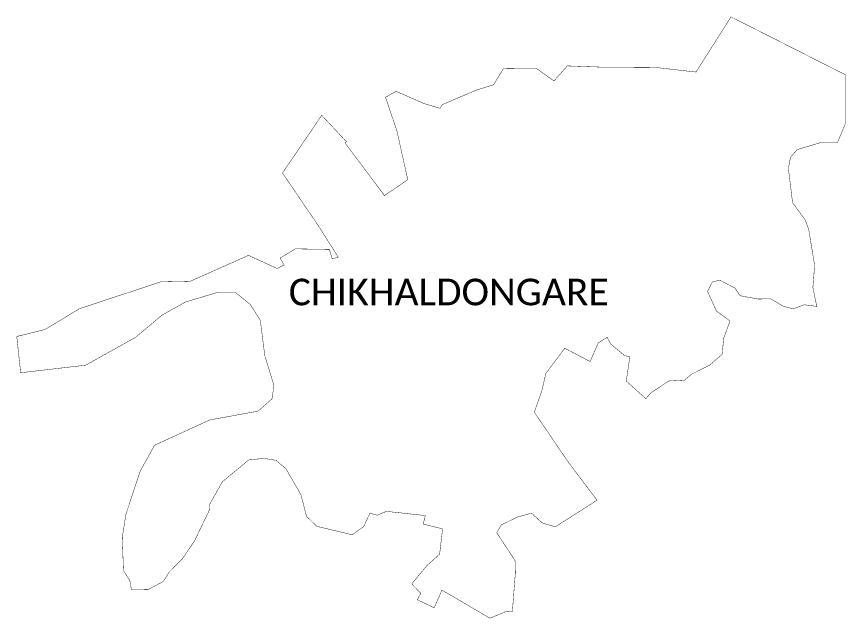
# Model space of a CAD drawing. Header units: metres. Extents: x 262043 to 270188, y 2154153 to 2160788.
# Drawn here: x 266181 to 270188, y 2154396 to 2157308 of the extents above; entities that cross this region are included whole.
import ezdxf

# ---------------------------------------------------------------- set-up
doc = ezdxf.new("R2010")
doc.units = ezdxf.units.M
doc.header["$MEASUREMENT"] = 0
doc.layers.add('VILLAGE NAME', color=250, linetype='Continuous')

msp = doc.modelspace()

# ---------------------------------------------------------------- linework, layer by layer
at = {"color": 6, "const_width": 2}
msp.add_lwpolyline([(266181.5, 2155760.3), (266319.3, 2155794.6), (266483.8, 2155894.2), (266877.2, 2156024.5), (267020.1, 2156027.4), (267301.9, 2156152.6), (267440.7, 2156088.8), (267473.8, 2156105.9), (267455.3, 2156139.8), (267528, 2156184.1), (267693, 2156181.7), (267706.6, 2156136), (267735.8, 2156144.1), (267639, 2156296.8), (267466.2, 2156551.3), (267656, 2156830.1), (267775.7, 2156702.5), (267769.1, 2156695.9), (267959.5, 2156441.6), (268072, 2156518.7), (268019.6, 2156754.2), (267964.5, 2156917.6), (268015.2, 2156946.4), (268150.3, 2156887.1), (268228.1, 2156864), (268239.6, 2156882.1), (268403.2, 2156952), (268487.6, 2156978.3), (268534, 2157055.4), (268694, 2157057.1), (268779, 2156996.4), (268842.9, 2157069.1), (269009.6, 2157063.2), (269267.6, 2157061.9), (269465.8, 2157039.4), (269634.9, 2157306.5), (270187, 2157026.6), (270186.5, 2156786.2), (270150, 2156699.1), (270067.5, 2156698), (269954.8, 2156664.1), (269922.6, 2156627.3), (269912.2, 2156574), (269932.4, 2156408), (269993.7, 2156323.6), (270010.4, 2156278.9), (270039.1, 2156104.2), (270030.7, 2155997.5), (270049.4, 2155905.8), (269988.2, 2155913.8), (269937.1, 2155894.3), (269889.4, 2155905.5), (269827, 2155942.1), (269765, 2155941.6), (269678.9, 2155957.4), (269654.2, 2155994.1), (269579.4, 2156033.2), (269544.3, 2156023.3), (269521.1, 2155978.6), (269564.3, 2155883.6), (269630.2, 2155834.7), (269599.6, 2155752.1), (269591.9, 2155673.6), (269531.8, 2155622.1), (269442.9, 2155577), (269410.2, 2155549), (269334.5, 2155544.9), (269246.9, 2155487.2), (269223.1, 2155459.6), (269128.3, 2155544.6), (269146.1, 2155663.3), (269121, 2155667), (269054.7, 2155722.9), (269035.6, 2155755.9), (268993.2, 2155729.4), (268953.6, 2155639.2), (268830.7, 2155703.4), (268739.9, 2155581.8), (268719.1, 2155494.2), (268683.7, 2155394.2), (268848, 2155152.1), (268987.1, 2154968.2), (268785.1, 2154839.3), (268721.3, 2154858.8), (268670.1, 2154905.3), (268601.6, 2154886.6), (268524.2, 2154848.6), (268502.1, 2154811.3), (268590.5, 2154676.4), (268592.1, 2154616.4), (268577.6, 2154427.8), (268547.2, 2154429.7), (268469.4, 2154397.5), (268237.4, 2154533.5), (268199.4, 2154447.8), (268118.1, 2154487), (268134.9, 2154517.9), (268091.1, 2154563.1), (268163.8, 2154651.3), (268226.1, 2154707.4), (268240.1, 2154829.7), (268146.7, 2154852.6), (268156.9, 2154893.9), (267968.8, 2154914.3), (267924.7, 2154895.4), (267889.2, 2154905.2), (267858.3, 2154840.5), (267803.7, 2154800.9), (267631.9, 2154842), (267582.3, 2154890.6), (267555.5, 2154994.9), (267483.4, 2155119.5), (267435.6, 2155161.2), (267376.7, 2155170.4), (267303.3, 2155163.4), (267175.5, 2155057.6), (267111.5, 2154943.6), (267112.5, 2154919.8), (267041.3, 2154772.2), (266983.7, 2154686.8), (266918.2, 2154619.9), (266889.6, 2154575), (266815.4, 2154535.4), (266735.5, 2154536.7), (266727.9, 2154580.3), (266697.3, 2154627.5), (266691.7, 2154789), (266709.2, 2154900.2), (266778.8, 2155109.9), (266847.7, 2155234.1), (267113.5, 2155356.2), (267348.2, 2155399.2), (267415.3, 2155458.2), (267425.1, 2155523.3), (267380.6, 2155667.7), (267359, 2155838.4), (267311.1, 2155914.5), (267237.1, 2155974.6), (267154.8, 2155974.1), (266996.4, 2155926.7), (266884.3, 2155863.9), (266756, 2155756.2), (266514.7, 2155621.4), (266200.4, 2155584.8), (266181.5, 2155760.3)], dxfattribs=at)

# ---------------------------------------------------------------- texts
at = {"layer": 'VILLAGE NAME', "insert": (267496.8, 2156039.8), "char_height": 128.647, "attachment_point": 1}
msp.add_mtext_dynamic_manual_height_columns('{\\fCalibri|b0|i0|c0|p34;CHIKHALDONGARE}', width=1334.797, gutter_width=643.2, heights=[0], dxfattribs=at)

doc.saveas('drawing.dxf')
